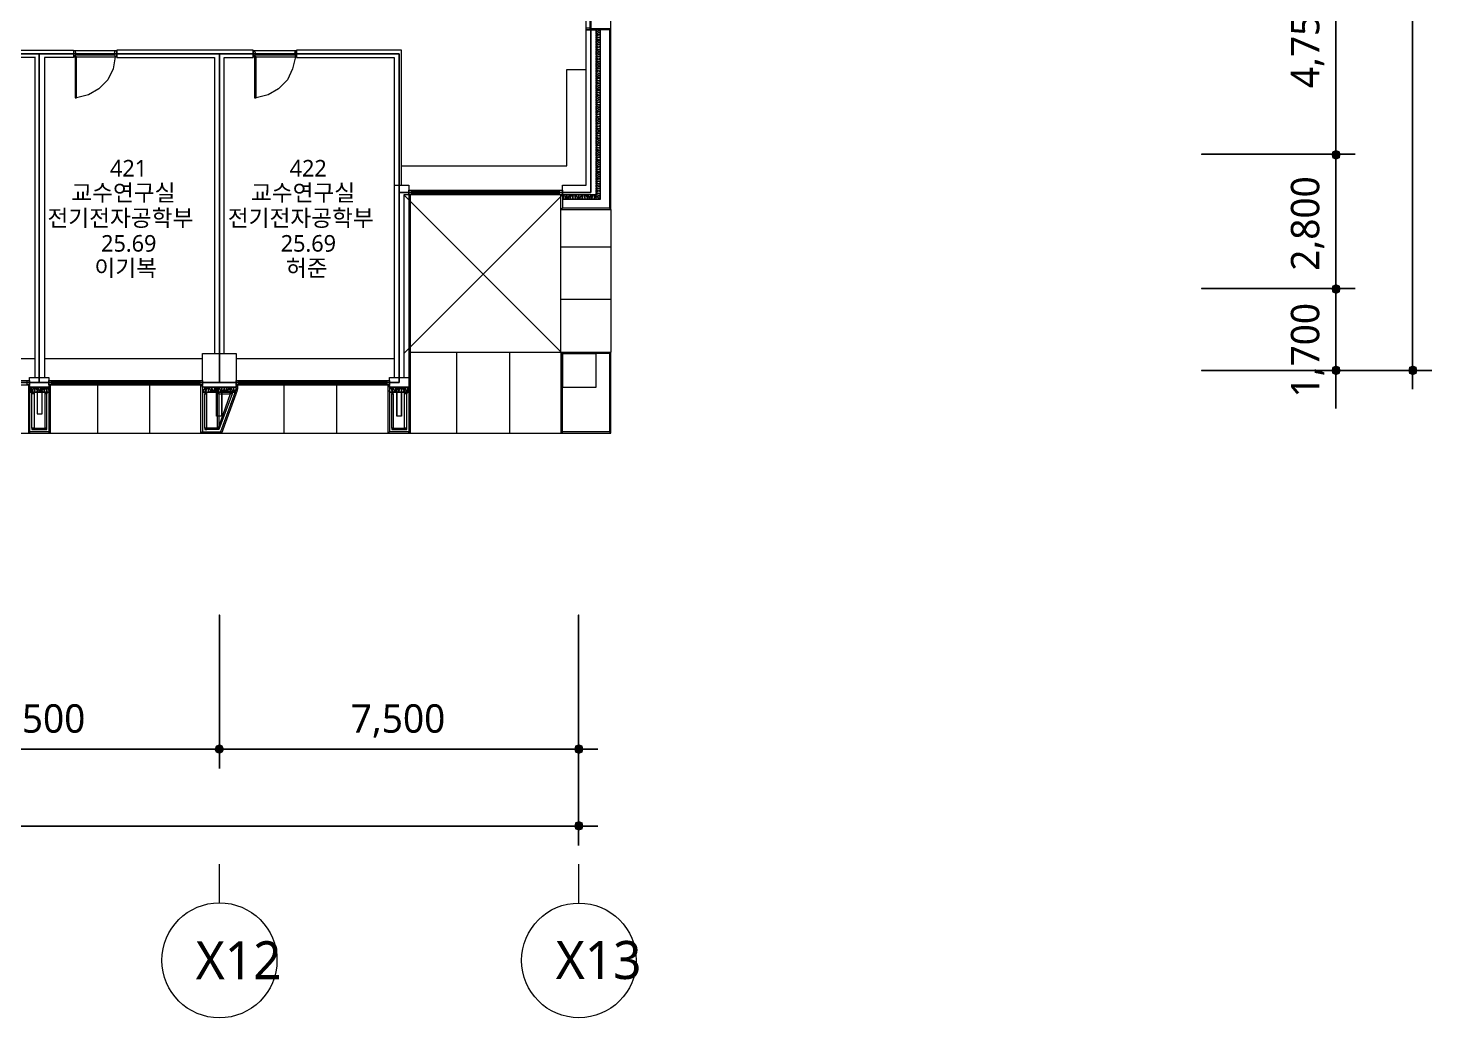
# Model space of a CAD drawing. Header units: millimetres. Extents: x -4005 to 126991, y -1911 to 106703.
# Drawn here: x 97711 to 126991, y 7226 to 27862 of the extents above; entities that cross this region are included whole.
import ezdxf

# ---------------------------------------------------------------- set-up
doc = ezdxf.new("R2010")
doc.units = ezdxf.units.MM
for name, color, linetype in [('PDF_문자', 7, 'Continuous'), ('PDF_솔리드 채우기', 7, 'Continuous'), ('PDF_형상', 7, 'Continuous')]:
    doc.layers.add(name, color=color, linetype=linetype)
doc.styles.add('PDF 맑은 고딕', font='malgun.ttf')

msp = doc.modelspace()

# ---------------------------------------------------------------- linework, layer by layer
at = {"layer": 'PDF_솔리드 채우기', "transparency": 33554559}
for points in [[(124914, 25290), (124898, 25228), (124992, 25228)], [(124914, 25290), (124898, 25228), (124992, 25228)], [(124898, 25228), (124914, 25150), (124992, 25228)], [(124898, 25228), (124914, 25150), (124992, 25228)], [(124992, 25321), (124914, 25290), (124992, 25228)], [(124992, 25321), (124914, 25290), (124992, 25228)], [(124914, 25150), (124992, 25119), (124992, 25228)], [(124914, 25150), (124992, 25119), (124992, 25228)], [(125069, 25290), (124992, 25321), (124992, 25228)], [(125069, 25290), (124992, 25321), (124992, 25228)], [(125085, 25228), (125069, 25290), (124992, 25228)], [(125085, 25228), (125069, 25290), (124992, 25228)], [(124992, 25119), (125069, 25150), (124992, 25228)], [(125069, 25150), (125085, 25228), (124992, 25228)], [(124992, 25119), (125069, 25150), (124992, 25228)], [(125069, 25150), (125085, 25228), (124992, 25228)], [(124914, 22492), (124898, 22430), (124992, 22430)], [(124914, 22492), (124898, 22430), (124992, 22430)], [(124898, 22430), (124914, 22352), (124992, 22430)], [(124898, 22430), (124914, 22352), (124992, 22430)], [(124992, 22523), (124914, 22492), (124992, 22430)], [(124992, 22523), (124914, 22492), (124992, 22430)], [(124914, 22352), (124992, 22321), (124992, 22430)], [(124914, 22352), (124992, 22321), (124992, 22430)], [(125069, 22492), (124992, 22523), (124992, 22430)], [(125069, 22492), (124992, 22523), (124992, 22430)], [(125085, 22430), (125069, 22492), (124992, 22430)], [(125085, 22430), (125069, 22492), (124992, 22430)], [(124992, 22321), (125069, 22352), (124992, 22430)], [(125069, 22352), (125085, 22430), (124992, 22430)], [(124992, 22321), (125069, 22352), (124992, 22430)], [(125069, 22352), (125085, 22430), (124992, 22430)], [(124914, 20797), (124898, 20720), (124992, 20720)], [(124992, 20828), (124914, 20797), (124992, 20720)], [(125069, 20797), (124992, 20828), (124992, 20720)], [(125085, 20720), (125069, 20797), (124992, 20720)], [(126515, 20797), (126499, 20720), (126593, 20720)], [(126593, 20828), (126515, 20797), (126593, 20720)], [(126670, 20797), (126593, 20828), (126593, 20720)], [(126686, 20720), (126670, 20797), (126593, 20720)], [(124898, 20720), (124914, 20657), (124992, 20720)], [(124914, 20657), (124992, 20626), (124992, 20720)], [(124992, 20626), (125069, 20657), (124992, 20720)], [(125069, 20657), (125085, 20720), (124992, 20720)], [(126499, 20720), (126515, 20657), (126593, 20720)], [(126515, 20657), (126593, 20626), (126593, 20720)], [(126593, 20626), (126670, 20657), (126593, 20720)], [(126670, 20657), (126686, 20720), (126593, 20720)], [(101628, 12901), (101597, 12823), (101706, 12823)], [(101628, 12901), (101597, 12823), (101706, 12823)], [(101706, 12932), (101628, 12901), (101706, 12823)], [(101706, 12932), (101628, 12901), (101706, 12823)], [(101768, 12901), (101706, 12932), (101706, 12823)], [(101768, 12901), (101706, 12932), (101706, 12823)], [(101799, 12823), (101768, 12901), (101706, 12823)], [(101799, 12823), (101768, 12901), (101706, 12823)], [(109120, 12901), (109105, 12823), (109198, 12823)], [(109198, 12932), (109120, 12901), (109198, 12823)], [(109276, 12901), (109198, 12932), (109198, 12823)], [(109291, 12823), (109276, 12901), (109198, 12823)], [(101597, 12823), (101628, 12761), (101706, 12823)], [(101597, 12823), (101628, 12761), (101706, 12823)], [(101628, 12761), (101706, 12730), (101706, 12823)], [(101628, 12761), (101706, 12730), (101706, 12823)], [(101706, 12730), (101768, 12761), (101706, 12823)], [(101768, 12761), (101799, 12823), (101706, 12823)], [(101706, 12730), (101768, 12761), (101706, 12823)], [(101768, 12761), (101799, 12823), (101706, 12823)], [(109105, 12823), (109120, 12761), (109198, 12823)], [(109120, 12761), (109198, 12730), (109198, 12823)], [(109198, 12730), (109276, 12761), (109198, 12823)], [(109276, 12761), (109291, 12823), (109198, 12823)], [(109120, 11300), (109105, 11222), (109198, 11222)], [(109105, 11222), (109120, 11160), (109198, 11222)], [(109198, 11331), (109120, 11300), (109198, 11222)], [(109120, 11160), (109198, 11129), (109198, 11222)], [(109276, 11300), (109198, 11331), (109198, 11222)], [(109291, 11222), (109276, 11300), (109198, 11222)], [(109198, 11129), (109276, 11160), (109198, 11222)], [(109276, 11160), (109291, 11222), (109198, 11222)]]:
    msp.add_solid(points, dxfattribs=at)
at = {"layer": 'PDF_형상', "lineweight": 5}
for points in [[(80953, 49975), (80953, 42482), (79306, 42482), (79306, 38969), (82943, 38969), (86456, 38969), (97944, 38969), (103571, 38969), (109447, 38969), (109447, 29704), (109447, 24435), (105452, 24435), (105452, 20471), (101706, 20471), (97944, 20471), (94198, 20471), (90451, 20471), (86705, 20471), (82943, 20471), (79197, 20471), (75451, 20471), (71704, 20471)], [(94198, 27326), (97944, 27326), (101706, 27326), (105452, 27326), (105452, 24435), (109447, 24435), (109447, 29704), (103571, 29704), (97944, 29704), (86456, 29704)], [(109354, 27824), (109354, 29627)], [(109431, 27824), (109431, 29627)], [(109867, 27839), (109867, 29596)], [(109556, 24295), (109525, 24295), (109525, 24326), (109540, 24373), (109525, 24388), (109509, 24388), (109509, 24373), (109525, 24326), (109509, 24295), (109493, 24295), (109478, 24295), (109478, 24326), (109493, 24373), (109478, 24388), (109462, 24388), (109462, 24373), (109462, 24326), (109462, 24295), (109447, 24295), (109431, 24295), (109431, 24326), (109447, 24373), (109431, 24388), (109416, 24388), (109400, 24373), (109416, 24326), (109416, 24295), (109400, 24295), (109385, 24295), (109385, 24326), (109385, 24373), (109385, 24388), (109369, 24388), (109354, 24373), (109369, 24326), (109369, 24295), (109354, 24295), (109338, 24295), (109322, 24326), (109338, 24373), (109338, 24388), (109322, 24388), (109307, 24373), (109322, 24326), (109322, 24295), (109291, 24295), (109276, 24295), (109276, 24326), (109291, 24373), (109276, 24388), (109260, 24388), (109260, 24373), (109260, 24326), (109260, 24295), (109245, 24295), (109229, 24295), (109229, 24326), (109245, 24373), (109229, 24388), (109214, 24388), (109198, 24373), (109183, 24388), (109167, 24388), (109151, 24373), (109167, 24326), (109167, 24295), (109151, 24295), (109136, 24295), (109136, 24326), (109136, 24373), (109136, 24388), (109120, 24388), (109105, 24373), (109120, 24326), (109120, 24295), (109105, 24295), (109089, 24295), (109074, 24326), (109089, 24373), (109074, 24388), (109058, 24388), (109058, 24373), (109074, 24326), (109058, 24295), (109043, 24295), (109027, 24295), (109027, 24326), (109043, 24373), (109027, 24388), (109012, 24388), (109012, 24373), (109012, 24326), (109012, 24295), (108996, 24295), (108981, 24295), (108981, 24326), (108996, 24373), (108981, 24388), (108965, 24388), (108949, 24373), (108934, 24388), (108918, 24388), (108903, 24373), (108918, 24326), (108918, 24295), (108903, 24295), (108887, 24295), (108887, 24326), (108887, 24373), (108887, 24388), (108872, 24388), (108856, 24373), (108872, 24326), (108872, 24295), (108856, 24295), (109649, 24295), (109649, 27824)], [(109649, 24295), (109633, 24310), (109618, 24310), (109571, 24295), (109556, 24295), (109556, 24310), (109556, 24326), (109556, 24342), (109571, 24342), (109556, 24342), (109556, 24357), (109556, 24373), (109556, 24388), (109571, 24388), (109618, 24373), (109633, 24373), (109649, 24388), (109633, 24404), (109618, 24404), (109571, 24404), (109556, 24404), (109556, 24419), (109556, 24435), (109571, 24435), (109618, 24419), (109633, 24419), (109649, 24435), (109633, 24466), (109618, 24466), (109571, 24450), (109556, 24450), (109556, 24466), (109556, 24481), (109571, 24481), (109618, 24466), (109633, 24481), (109649, 24497), (109633, 24513), (109618, 24513), (109571, 24497), (109556, 24497), (109556, 24513), (109556, 24528), (109571, 24528), (109618, 24528), (109633, 24528), (109649, 24544), (109633, 24559), (109618, 24559), (109571, 24544), (109556, 24544), (109556, 24559), (109556, 24575), (109556, 24590), (109571, 24590), (109618, 24575), (109633, 24575), (109649, 24590), (109633, 24606), (109618, 24606), (109571, 24606), (109556, 24606), (109556, 24621), (109556, 24637), (109571, 24637), (109618, 24621), (109633, 24621), (109649, 24637), (109633, 24652), (109618, 24668), (109571, 24652), (109556, 24652), (109556, 24668), (109556, 24683), (109571, 24683), (109618, 24668), (109633, 24668), (109649, 24699), (109633, 24715), (109618, 24715), (109571, 24699), (109556, 24699), (109556, 24715), (109556, 24730), (109571, 24730), (109618, 24730), (109633, 24730), (109649, 24746), (109633, 24761), (109618, 24761), (109571, 24746), (109556, 24746), (109556, 24761), (109556, 24777), (109556, 24792), (109571, 24792), (109556, 24792), (109556, 24808), (109556, 24823), (109556, 24839), (109571, 24839), (109618, 24823), (109633, 24823), (109649, 24839), (109633, 24854), (109618, 24854), (109571, 24854), (109556, 24854), (109556, 24870), (109556, 24886), (109571, 24886), (109618, 24870), (109633, 24870), (109649, 24886), (109633, 24901), (109618, 24917), (109571, 24901), (109556, 24901), (109556, 24917), (109556, 24932), (109571, 24932), (109618, 24917), (109633, 24932), (109649, 24948), (109633, 24963), (109618, 24963), (109571, 24948), (109556, 24948), (109556, 24963), (109556, 24979), (109571, 24979), (109618, 24979), (109633, 24979), (109649, 24994), (109633, 25010), (109618, 25010), (109571, 24994), (109556, 24994), (109556, 25010), (109556, 25025), (109556, 25041), (109571, 25041), (109556, 25041), (109556, 25057), (109556, 25072), (109556, 25088), (109571, 25088), (109618, 25072), (109633, 25072), (109649, 25088), (109633, 25103), (109618, 25103), (109571, 25103), (109556, 25103), (109556, 25119), (109556, 25134), (109571, 25134), (109618, 25119), (109633, 25119), (109649, 25150), (109633, 25165), (109618, 25165), (109571, 25150), (109556, 25150), (109556, 25165), (109556, 25181), (109571, 25181), (109618, 25181), (109633, 25181), (109649, 25196), (109633, 25212), (109618, 25212), (109571, 25196), (109556, 25196), (109556, 25212), (109556, 25228), (109556, 25243), (109571, 25243), (109556, 25243), (109556, 25259), (109556, 25274), (109556, 25290), (109571, 25290), (109618, 25274), (109633, 25274), (109649, 25290), (109633, 25305), (109618, 25305), (109571, 25305), (109556, 25305), (109556, 25321), (109556, 25336), (109571, 25336), (109618, 25321), (109633, 25321), (109649, 25336), (109633, 25352), (109618, 25367), (109571, 25352), (109556, 25352), (109556, 25367), (109556, 25383), (109571, 25383), (109618, 25367), (109633, 25383), (109649, 25399), (109633, 25414), (109618, 25414), (109571, 25399), (109556, 25399), (109556, 25414), (109556, 25430), (109571, 25430), (109618, 25430), (109633, 25430), (109649, 25445), (109633, 25461), (109618, 25461), (109571, 25445), (109556, 25445), (109556, 25461), (109556, 25476), (109556, 25492), (109571, 25492), (109556, 25492), (109556, 25507), (109556, 25523), (109556, 25538), (109571, 25538), (109618, 25523), (109633, 25523), (109649, 25538), (109633, 25554), (109618, 25554), (109571, 25554), (109556, 25554), (109556, 25570), (109556, 25585), (109571, 25585), (109618, 25570), (109633, 25570), (109649, 25585), (109633, 25616), (109618, 25616), (109571, 25601), (109556, 25601), (109556, 25616), (109556, 25632), (109571, 25632), (109618, 25616), (109633, 25632), (109649, 25647), (109633, 25663), (109618, 25663), (109571, 25647), (109556, 25647), (109556, 25663), (109556, 25678), (109571, 25678), (109618, 25678), (109633, 25678), (109649, 25694), (109633, 25709), (109618, 25709), (109571, 25694), (109556, 25694), (109556, 25709), (109556, 25725), (109556, 25741), (109571, 25741), (109618, 25725), (109633, 25725), (109649, 25741), (109633, 25756), (109618, 25756), (109571, 25756), (109556, 25756), (109556, 25772), (109556, 25787), (109571, 25787), (109618, 25772), (109633, 25772), (109649, 25787), (109633, 25803), (109618, 25818), (109571, 25803), (109556, 25803), (109556, 25818), (109556, 25834), (109571, 25834), (109618, 25818), (109633, 25818), (109649, 25849), (109633, 25865), (109618, 25865), (109571, 25849), (109556, 25849), (109556, 25865), (109556, 25880), (109571, 25880), (109618, 25880), (109633, 25880), (109649, 25896), (109633, 25912), (109618, 25912), (109571, 25896), (109556, 25896), (109556, 25912), (109556, 25927), (109556, 25943), (109571, 25943), (109556, 25943), (109556, 25958), (109556, 25974), (109556, 25989), (109571, 25989), (109618, 25974), (109633, 25974), (109649, 25989), (109633, 26005), (109618, 26005), (109571, 26005), (109556, 26005), (109556, 26020), (109556, 26036), (109571, 26036), (109618, 26020), (109633, 26020), (109649, 26036), (109633, 26051), (109618, 26067), (109571, 26051), (109556, 26051), (109556, 26067), (109556, 26083), (109571, 26083), (109618, 26067), (109633, 26083), (109649, 26098), (109633, 26114), (109618, 26114), (109571, 26098), (109556, 26098), (109556, 26114), (109556, 26129), (109571, 26129), (109618, 26129), (109633, 26129), (109649, 26145), (109633, 26160), (109618, 26160), (109571, 26145), (109556, 26145), (109556, 26160), (109556, 26176), (109556, 26191), (109571, 26191), (109556, 26191), (109556, 26207), (109556, 26222), (109556, 26238), (109571, 26238), (109618, 26222), (109633, 26222), (109649, 26238), (109633, 26254), (109618, 26254), (109571, 26254), (109556, 26254), (109556, 26269), (109556, 26285), (109571, 26285), (109618, 26269), (109633, 26269), (109649, 26285), (109633, 26316), (109618, 26316), (109571, 26300), (109556, 26300), (109556, 26316), (109556, 26331), (109571, 26331), (109618, 26316), (109633, 26331), (109649, 26347), (109633, 26362), (109618, 26362), (109571, 26347), (109556, 26347), (109556, 26362), (109556, 26378), (109571, 26393), (109556, 26393), (109556, 26409), (109556, 26425), (109556, 26440), (109571, 26440), (109618, 26425), (109633, 26425), (109649, 26440), (109633, 26456), (109618, 26456), (109571, 26456), (109556, 26456), (109556, 26471), (109556, 26487), (109571, 26487), (109618, 26471), (109633, 26471), (109649, 26487), (109633, 26502), (109618, 26518), (109571, 26502), (109556, 26502), (109556, 26518), (109556, 26533), (109571, 26533), (109618, 26518), (109633, 26533), (109649, 26549), (109633, 26564), (109618, 26564), (109571, 26549), (109556, 26549), (109556, 26564), (109556, 26580), (109571, 26580), (109618, 26580), (109633, 26580), (109649, 26595), (109633, 26611), (109618, 26611), (109571, 26595), (109556, 26595), (109556, 26611), (109556, 26627), (109556, 26642), (109571, 26642), (109556, 26642), (109556, 26658), (109556, 26673), (109556, 26689), (109571, 26689), (109618, 26673), (109633, 26673), (109649, 26689), (109633, 26704), (109618, 26704), (109571, 26704), (109556, 26704), (109556, 26720), (109556, 26735), (109571, 26735), (109618, 26720), (109633, 26720), (109649, 26735), (109633, 26751), (109618, 26766), (109571, 26751), (109556, 26751), (109556, 26766), (109556, 26782), (109571, 26782), (109618, 26766), (109633, 26782), (109649, 26798), (109633, 26813), (109618, 26813), (109571, 26798), (109556, 26798), (109556, 26813), (109556, 26829), (109571, 26829), (109618, 26829), (109633, 26829), (109649, 26844), (109633, 26860), (109618, 26860), (109571, 26844), (109556, 26844), (109556, 26860), (109556, 26875), (109556, 26891), (109571, 26891), (109556, 26906), (109556, 26922), (109556, 26937), (109571, 26937), (109618, 26922), (109633, 26922), (109649, 26937), (109633, 26953), (109618, 26969), (109571, 26953), (109556, 26953), (109556, 26969), (109556, 26984), (109571, 26984), (109618, 26969), (109633, 26969), (109649, 27000), (109633, 27015), (109618, 27015), (109571, 27000), (109556, 27000), (109556, 27015), (109556, 27031), (109571, 27031), (109618, 27031), (109633, 27031), (109649, 27046), (109633, 27062), (109618, 27062), (109571, 27046), (109556, 27046), (109556, 27062), (109556, 27077), (109556, 27093), (109571, 27093), (109556, 27093), (109556, 27108), (109556, 27124), (109556, 27140), (109571, 27140), (109618, 27124), (109633, 27124), (109649, 27140), (109633, 27155), (109618, 27155), (109571, 27155), (109556, 27155), (109556, 27171), (109556, 27186), (109571, 27186), (109618, 27171), (109633, 27171), (109649, 27186), (109633, 27202), (109618, 27217), (109571, 27202), (109556, 27202), (109556, 27217), (109556, 27233), (109571, 27233), (109618, 27217), (109633, 27233), (109649, 27248), (109633, 27264), (109618, 27264), (109571, 27248), (109556, 27248), (109556, 27264), (109556, 27279), (109571, 27279), (109618, 27279), (109633, 27279), (109649, 27295), (109633, 27311), (109618, 27311), (109571, 27295), (109556, 27295), (109556, 27311), (109556, 27326), (109556, 27342), (109571, 27342), (109556, 27342), (109556, 27357), (109556, 27373), (109556, 27388), (109571, 27388), (109618, 27373), (109633, 27373), (109649, 27388), (109633, 27404), (109618, 27404), (109571, 27404), (109556, 27404), (109556, 27419), (109556, 27435), (109571, 27435), (109618, 27419), (109633, 27419), (109649, 27435), (109633, 27466), (109618, 27466), (109571, 27450), (109556, 27450), (109556, 27466), (109556, 27482), (109571, 27482), (109618, 27466), (109633, 27482), (109649, 27497), (109633, 27513), (109618, 27513), (109571, 27497), (109556, 27497), (109556, 27513), (109556, 27528), (109571, 27528), (109618, 27528), (109633, 27528), (109649, 27544), (109633, 27559), (109618, 27559), (109571, 27544), (109556, 27544), (109556, 27559), (109556, 27575), (109556, 27590), (109571, 27590), (109618, 27575), (109633, 27575), (109649, 27590), (109633, 27606), (109618, 27606), (109571, 27606), (109556, 27606), (109556, 27621), (109556, 27637), (109571, 27637), (109618, 27621), (109633, 27621), (109649, 27637), (109633, 27653), (109618, 27668), (109571, 27653), (109556, 27653), (109556, 27668), (109556, 27684), (109571, 27684), (109618, 27668), (109633, 27668), (109649, 27699), (109633, 27715), (109618, 27715), (109571, 27699), (109556, 27699), (109556, 27715), (109556, 27730), (109571, 27730), (109618, 27730), (109633, 27730), (109649, 27746), (109633, 27761), (109618, 27761), (109571, 27746), (109556, 27746), (109556, 27761), (109556, 27777), (109556, 27792), (109571, 27792), (109556, 27792), (109556, 27808), (109556, 27824)], [(97866, 27248), (95814, 27248), (95814, 27404), (98659, 27404), (98659, 27248), (98053, 27248), (98053, 20580)], [(97851, 27248), (97851, 20580)], [(98659, 27279), (98659, 27264), (98690, 27264), (98690, 27295), (98705, 27295), (98705, 27342), (98690, 27388), (98659, 27388), (98659, 27373)], [(99514, 27295), (98690, 27295)], [(98705, 27264), (99529, 27264), (99483, 27015), (99374, 26782), (99187, 26595), (98970, 26471), (98721, 26409)], [(99560, 27279), (99560, 27264), (99529, 27264), (99529, 27295), (99514, 27295), (99514, 27342), (99529, 27388), (99560, 27388), (99560, 27373)], [(101799, 21077), (101799, 27248), (102405, 27248), (102405, 27404), (99560, 27404), (99560, 27248), (101597, 27248), (101597, 21077)], [(102405, 27279), (102405, 27264), (102436, 27264), (102436, 27295), (102452, 27295), (102452, 27342), (102436, 27388), (102405, 27388), (102405, 27373)], [(103276, 27295), (102452, 27295)], [(102467, 27264), (103291, 27264), (103229, 27015), (103120, 26782), (102934, 26595), (102716, 26471), (102467, 26409)], [(103307, 27279), (103307, 27264), (103291, 27264), (103291, 27295), (103276, 27295), (103276, 27342), (103291, 27388), (103307, 27388), (103307, 27373)], [(105498, 24590), (105498, 27404), (103307, 27404), (103307, 27248), (105343, 27248), (105343, 20580)], [(105498, 24994), (108949, 24994), (108949, 27000), (109354, 27000)], [(105343, 24590), (105654, 24590), (105654, 24388), (105545, 24388), (105545, 20580)], [(105545, 24388), (108856, 21077), (109556, 21077)], [(105545, 21077), (108856, 24388), (105654, 24388)], [(105654, 24481), (108856, 24481)], [(105701, 24466), (108794, 24466)], [(105701, 24419), (108794, 24419)], [(105685, 21108), (108825, 21108), (108825, 24077)], [(109867, 24077), (109867, 21108)], [(108825, 23300), (109867, 23300)], [(108825, 22212), (109867, 22212)], [(106649, 21108), (106649, 19414)], [(107752, 21108), (107752, 19414)], [(97835, 20968), (94555, 20968)], [(101348, 20968), (98053, 20968)], [(105343, 20968), (102048, 20968)], [(108856, 21077), (108856, 20378), (109556, 20378)], [(94555, 20518), (97742, 20518)], [(98146, 20518), (101348, 20518)], [(102048, 20518), (105250, 20518)], [(94555, 20424), (97742, 20424)], [(97897, 20378), (97882, 20362), (97882, 20347), (97897, 20300), (97897, 20284), (97882, 20269), (97866, 20269), (97851, 20284), (97851, 20300), (97866, 20347), (97866, 20362), (97851, 20378), (97835, 20362), (97835, 20347), (97835, 20300), (97835, 20284), (97835, 20269), (97819, 20269), (97804, 20284), (97804, 20300), (97819, 20347), (97819, 20362), (97804, 20378), (97788, 20362), (97773, 20347), (97773, 20362), (97742, 20378)], [(97742, 20269), (98146, 20269)], [(97788, 19523), (97788, 20238), (97788, 20269), (97835, 20269), (97835, 20238), (97788, 20238), (97835, 20269)], [(97835, 20238), (97835, 19523), (98068, 19523), (98068, 20238)], [(98146, 20378), (98130, 20362), (98130, 20347), (98146, 20300), (98146, 20284), (98130, 20269), (98115, 20269), (98099, 20284), (98099, 20300), (98115, 20347), (98115, 20362), (98099, 20378), (98084, 20362), (98084, 20347), (98099, 20300), (98099, 20284), (98084, 20269), (98068, 20269), (98053, 20284), (98053, 20300), (98068, 20347), (98068, 20362), (98053, 20378), (98037, 20362), (98037, 20347), (98037, 20300), (98037, 20284), (98037, 20269), (98022, 20269), (98006, 20284), (98006, 20300), (98022, 20347), (98022, 20362), (98006, 20378)], [(98099, 19523), (98068, 19523), (98068, 19492), (98099, 19492), (98099, 19523), (98099, 20238), (98068, 20269)], [(98146, 20424), (101348, 20424)], [(98193, 20486), (101301, 20486)], [(98193, 20455), (101301, 20455)], [(99156, 20424), (99156, 19414)], [(100244, 20424), (100244, 19414)], [(101441, 20269), (101426, 20284), (101426, 20300), (101441, 20347), (101441, 20362), (101426, 20378), (101410, 20378), (101410, 20362), (101410, 20347), (101410, 20300), (101410, 20284), (101395, 20269), (101379, 20284), (101379, 20300), (101395, 20347), (101395, 20362), (101379, 20378), (101364, 20378), (101348, 20362), (101348, 20347), (101364, 20300), (101364, 20284), (101348, 20269), (102032, 20269)], [(101395, 19523), (101395, 20238), (101441, 20269), (101472, 20284), (101472, 20300), (101488, 20284), (101504, 20269), (101519, 20284), (101519, 20300), (101504, 20347), (101504, 20362), (101519, 20378), (101535, 20378), (101535, 20362), (101535, 20347), (101535, 20300), (101535, 20284), (101550, 20269), (101566, 20284), (101566, 20300), (101550, 20347), (101550, 20362), (101566, 20378), (101581, 20378), (101597, 20362), (101597, 20347), (101581, 20300), (101581, 20284), (101597, 20269), (101612, 20284), (101612, 20300), (101612, 20347), (101612, 20362), (101612, 20378), (101628, 20378), (101643, 20362), (101643, 20347), (101628, 20300), (101628, 20284), (101643, 20269), (101659, 20284), (101675, 20300), (101675, 20284), (101706, 20269), (101721, 20284), (101721, 20300), (101706, 20347), (101706, 20362), (101721, 20378), (101737, 20378), (101737, 20362), (101737, 20347), (101737, 20300), (101737, 20284), (101752, 20269), (101768, 20284), (101768, 20300), (101752, 20347), (101752, 20362), (101768, 20378), (101783, 20378), (101799, 20362), (101799, 20347), (101783, 20300), (101783, 20284), (101799, 20269), (101814, 20284), (101814, 20300), (101799, 20347), (101799, 20362), (101814, 20378), (101830, 20378), (101845, 20362), (101845, 20347), (101830, 20300), (101830, 20284), (101845, 20269), (101861, 20284), (101861, 20300), (101861, 20347), (101861, 20362), (101861, 20378), (101877, 20378), (101892, 20362), (101892, 20347), (101877, 20300), (101877, 20284), (101892, 20269), (101908, 20284), (101923, 20300), (101939, 20284), (101954, 20269), (101970, 20284), (101970, 20300), (101954, 20347), (101954, 20362), (101970, 20378), (101985, 20378), (101985, 20362), (101985, 20347), (101985, 20300), (101985, 20284), (102001, 20269), (102016, 20284), (102016, 20300), (102001, 20347), (102001, 20362), (102016, 20378), (102032, 20378), (102048, 20362), (102048, 20347), (102032, 20300), (102032, 20284)], [(101659, 19523), (101441, 19523), (101441, 20238)], [(101752, 19771), (101752, 20378), (101752, 19771), (101643, 19771), (101643, 20378), (101643, 19771)], [(101923, 20269), (101970, 20238), (101690, 19492), (101659, 19523), (101659, 20269), (101690, 20238), (101939, 20238)], [(101939, 20269), (101690, 20269), (101690, 19523), (101690, 19492), (101659, 19492), (101659, 19523), (101690, 19523)], [(101923, 20238), (101675, 19523)], [(102048, 20424), (105250, 20424)], [(102048, 20331), (102048, 20409), (102079, 20409), (102079, 20331), (102048, 20331), (102079, 20315)], [(102094, 20486), (105203, 20486)], [(102094, 20455), (105203, 20455)], [(103042, 20424), (103042, 19414)], [(104146, 20424), (104146, 19414)], [(105545, 20378), (105530, 20362), (105530, 20347), (105545, 20300), (105545, 20284), (105530, 20269), (105514, 20269), (105498, 20284), (105498, 20300), (105514, 20347), (105514, 20362), (105498, 20378), (105483, 20362), (105483, 20347), (105498, 20300), (105498, 20284), (105483, 20269), (105467, 20269), (105452, 20284), (105452, 20300), (105467, 20347), (105467, 20362), (105452, 20378), (105436, 20362), (105436, 20347), (105436, 20300), (105436, 20284), (105436, 20269), (105421, 20269), (105405, 20284), (105405, 20300), (105421, 20347), (105421, 20362), (105405, 20378), (105390, 20362), (105374, 20347), (105359, 20362), (105343, 20378), (105328, 20362), (105328, 20347), (105343, 20300), (105343, 20284), (105328, 20269), (105312, 20269), (105312, 20284), (105312, 20300), (105312, 20347), (105312, 20362), (105296, 20378), (105281, 20362), (105281, 20347), (105296, 20300), (105296, 20284), (105281, 20269), (105265, 20269), (105250, 20284), (105250, 20300), (105265, 20347), (105265, 20362), (105250, 20378)], [(105250, 20269), (105654, 20269)], [(105296, 19523), (105296, 20238), (105328, 20269)], [(105328, 20238), (105328, 19523), (105561, 19523), (105561, 20238)], [(105498, 19771), (105498, 20378), (105498, 19771), (105405, 19771), (105405, 20378), (105405, 19771)], [(105607, 19523), (105561, 19523), (105561, 19492), (105607, 19492), (105607, 19523), (105607, 20238), (105561, 20269)], [(19583, 19414), (108825, 19414)], [(97788, 19492), (97835, 19523)], [(97835, 19492), (98068, 19492)], [(98099, 19492), (98068, 19523)], [(101395, 19492), (101441, 19523)], [(101659, 19492), (101441, 19492)], [(105296, 19492), (105328, 19523)], [(105328, 19492), (105561, 19492)], [(105607, 19492), (105561, 19523)], [(101706, 9621), (101706, 10429)], [(109198, 9621), (109198, 10429)]]:
    msp.add_lwpolyline(points, dxfattribs=at)
at = {"layer": 'PDF_형상', "lineweight": 25}
for points in [[(126587, 39034), (126587, 20335)], [(124986, 24827), (124986, 30376)], [(124986, 22029), (124986, 25635)], [(124986, 23226), (124986, 22433), (124986, 20723), (124986, 19930)], [(125390, 20723), (122188, 20723), (126991, 20723)], [(109193, 10822), (109193, 15625), (109193, 12423)], [(93789, 12827), (102089, 12827)], [(101297, 12827), (109597, 12827)], [(109597, 11226), (44297, 11226)]]:
    msp.add_lwpolyline(points, dxfattribs=at)
at = {"layer": 'PDF_형상', "lineweight": 5}
for points in [[(108856, 24388), (108856, 24590), (109354, 24590), (109354, 27824), (109556, 27824), (109556, 24388)], [(109354, 27824), (109354, 27870), (109431, 27870), (109431, 27824)], [(109447, 27824), (109447, 27855), (109867, 27855), (109835, 27824)], [(109867, 24077), (109867, 27855), (109835, 27824), (109835, 24108)], [(109571, 27792), (109618, 27777), (109633, 27777), (109649, 27792), (109633, 27808), (109618, 27808)], [(97944, 27326), (94198, 27326), (94198, 20471), (97944, 20471)], [(101706, 27326), (97944, 27326), (97944, 20471), (101706, 20471)], [(98659, 27264), (99560, 27264), (99560, 27388), (98659, 27388)], [(98690, 27264), (98690, 26409), (98721, 26409), (98721, 27264)], [(105452, 27326), (101706, 27326), (101706, 20471), (105452, 20471), (105452, 24481)], [(102405, 27264), (103307, 27264), (103307, 27388), (102405, 27388)], [(102436, 27264), (102436, 26409), (102467, 26409), (102467, 27264)], [(109571, 27342), (109618, 27326), (109633, 27326), (109649, 27342), (109633, 27357), (109618, 27357)], [(109571, 27093), (109618, 27077), (109633, 27077), (109649, 27093), (109633, 27108), (109618, 27108)], [(109571, 26891), (109618, 26875), (109633, 26875), (109649, 26891), (109633, 26906), (109618, 26906)], [(109571, 26642), (109618, 26627), (109633, 26627), (109649, 26642), (109633, 26658), (109618, 26658)], [(109571, 26393), (109618, 26378), (109633, 26378), (109649, 26393), (109633, 26409), (109618, 26409)], [(109571, 26191), (109618, 26176), (109633, 26176), (109649, 26191), (109633, 26207), (109618, 26207)], [(109571, 25943), (109618, 25927), (109633, 25927), (109649, 25943), (109633, 25958), (109618, 25958)], [(109571, 25492), (109618, 25476), (109633, 25476), (109649, 25492), (109633, 25507), (109618, 25507)], [(109571, 25243), (109618, 25228), (109633, 25228), (109649, 25243), (109633, 25259), (109618, 25259)], [(109571, 25041), (109618, 25025), (109633, 25025), (109649, 25041), (109633, 25057), (109618, 25057)], [(109571, 24792), (109618, 24777), (109633, 24777), (109649, 24792), (109633, 24808), (109618, 24808)], [(105654, 24481), (105701, 24481), (105701, 24388), (105654, 24388)], [(105654, 19445), (105685, 19414), (105685, 24388), (105654, 24388)], [(106198, 24481), (106245, 24481), (106245, 24388), (106198, 24388)], [(108250, 24481), (108297, 24481), (108297, 24388), (108250, 24388)], [(108794, 24481), (108856, 24481), (108856, 24388), (108794, 24388)], [(108856, 24108), (108825, 24077), (109867, 24077), (109835, 24108), (108856, 24108), (108825, 24077), (108825, 24388), (108856, 24388)], [(108949, 24373), (108934, 24326), (108934, 24295), (108949, 24295), (108965, 24295), (108965, 24326)], [(109198, 24373), (109183, 24326), (109183, 24295), (109198, 24295), (109214, 24295), (109214, 24326)], [(109571, 24342), (109618, 24326), (109633, 24326), (109649, 24342), (109633, 24357), (109618, 24357)], [(108856, 21077), (108825, 21108), (108825, 19414), (108856, 19445)], [(108856, 21077), (108825, 21108), (109867, 21108), (109835, 21077)], [(109867, 21108), (109835, 21077), (109835, 19445), (109867, 19414)], [(101348, 21077), (102048, 21077), (102048, 20378), (101348, 20378)], [(108856, 21077), (108856, 20378), (109556, 20378), (109556, 21077)], [(97695, 20518), (97742, 20518), (97742, 20424), (97695, 20424)], [(98146, 20580), (98146, 20378), (97742, 20378), (97742, 20580)], [(98146, 20518), (98193, 20518), (98193, 20424), (98146, 20424)], [(98705, 20518), (98752, 20518), (98752, 20424), (98705, 20424)], [(100742, 20518), (100804, 20518), (100804, 20424), (100742, 20424)], [(101301, 20518), (101348, 20518), (101348, 20424), (101301, 20424)], [(102048, 20518), (102094, 20518), (102094, 20424), (102048, 20424)], [(102592, 20518), (102654, 20518), (102654, 20424), (102592, 20424)], [(104644, 20518), (104706, 20518), (104706, 20424), (104644, 20424)], [(105203, 20518), (105250, 20518), (105250, 20424), (105203, 20424)], [(105654, 20580), (105654, 20378), (105250, 20378), (105250, 20580)], [(97742, 19445), (97726, 19414), (97726, 20409), (97742, 20409)], [(97773, 20347), (97757, 20300), (97757, 20284), (97773, 20269), (97788, 20269), (97788, 20284), (97788, 20300)], [(97975, 20347), (97959, 20362), (97944, 20378), (97928, 20362), (97928, 20347), (97944, 20300), (97944, 20284), (97928, 20269), (97913, 20269), (97913, 20284), (97913, 20300), (97913, 20347), (97913, 20362), (97897, 20378), (97897, 19818), (98006, 19818), (98006, 20378), (97975, 20362)], [(97975, 20347), (97959, 20300), (97959, 20284), (97959, 20269), (97975, 20269), (97990, 20284), (97990, 20300)], [(98099, 20269), (98099, 20238), (98068, 20238), (98068, 20269)], [(98146, 19445), (98177, 19414), (98177, 20409), (98146, 20409)], [(101348, 20409), (101348, 19445), (101317, 19414), (101317, 20409)], [(101395, 20269), (101395, 20238), (101441, 20238), (101441, 20269)], [(101472, 20300), (101488, 20347), (101488, 20362), (101488, 20378), (101472, 20378), (101457, 20362), (101457, 20347)], [(101675, 20300), (101690, 20347), (101690, 20362), (101675, 20378), (101659, 20378), (101659, 20362), (101659, 20347)], [(101690, 20269), (101690, 20238), (101659, 20238), (101659, 20269)], [(102079, 20315), (102048, 20331), (101721, 19445), (101752, 19414)], [(101923, 20300), (101939, 20347), (101939, 20362), (101939, 20378), (101923, 20378), (101908, 20362), (101908, 20347)], [(101970, 20269), (101970, 20238), (101923, 20238), (101923, 20269)], [(105250, 19445), (105219, 19414), (105219, 20409), (105250, 20409)], [(105296, 20269), (105296, 20238), (105328, 20238), (105328, 20269)], [(105374, 20347), (105359, 20300), (105359, 20284), (105359, 20269), (105374, 20269), (105390, 20284), (105390, 20300)], [(105623, 20347), (105607, 20362), (105592, 20378), (105576, 20362), (105576, 20347), (105592, 20300), (105592, 20284), (105576, 20269), (105561, 20269), (105561, 20284), (105561, 20300), (105561, 20347), (105561, 20362), (105545, 20378), (105654, 20378), (105638, 20362)], [(105607, 20269), (105607, 20238), (105561, 20238), (105561, 20269)], [(105623, 20347), (105607, 20300), (105607, 20284), (105623, 20269), (105638, 20269), (105638, 20284), (105638, 20300)], [(97757, 19445), (97726, 19414), (98177, 19414), (98146, 19445)], [(97788, 19523), (97788, 19492), (97835, 19492), (97835, 19523)], [(101721, 19445), (101752, 19414), (101317, 19414), (101348, 19445)], [(101395, 19523), (101395, 19492), (101441, 19492), (101441, 19523)], [(105250, 19445), (105219, 19414), (105669, 19414), (105638, 19445)], [(105296, 19523), (105296, 19492), (105328, 19492), (105328, 19523)], [(108856, 19445), (108825, 19414), (109867, 19414), (109835, 19445)]]:
    msp.add_lwpolyline(points, close=True, dxfattribs=at)
at = {"layer": 'PDF_형상', "lineweight": 25}
for points in [[(125390, 25231), (122188, 25231)], [(125390, 22433), (122188, 22433)], [(101701, 12423), (101701, 15625)]]:
    msp.add_lwpolyline(points, close=True, dxfattribs=at)
at = {"layer": 'PDF_형상', "lineweight": 5}
for centre, radius in [((101702, 8426), 1200), ((109200, 8424), 1196)]:
    msp.add_circle(centre, radius, dxfattribs=at)

# ---------------------------------------------------------------- texts
at = {"layer": 'PDF_문자', "char_height": 592.2, "attachment_point": 4, "rotation": 90, "style": 'PDF 맑은 고딕'}
for s, insert in [('4,750', (124399, 26611)), ('2,800', (124399, 22802)), ('1,700', (124399, 20160))]:
    msp.add_mtext(s, dxfattribs=dict(at, insert=insert))
at = {"layer": 'PDF_문자', "attachment_point": 4, "style": 'PDF 맑은 고딕'}
for s, insert, char_height in [('421', (99420, 24941), 346.4), ('422', (103167, 24941), 346.4), ('교수연구실', (98612, 24413), 346.4), ('교수연구실', (102359, 24413), 346.4), ('전기전자공학부', (98115, 23885), 346.4), ('전기전자공학부', (101877, 23885), 346.4), ('25.69', (99234, 23371), 346.4), ('25.69', (102980, 23371), 346.4), ('이기복', (99094, 22843), 346.4), ('허준', (103089, 22843), 346.4), ('7,500', (96933, 13415), 592.2), ('7,500', (104441, 13415), 592.2), ('X12', (101208, 8428), 793.3), ('X13', (108717, 8428), 793.3)]:
    msp.add_mtext(s, dxfattribs=dict(at, insert=insert, char_height=char_height))

doc.saveas('drawing.dxf')
